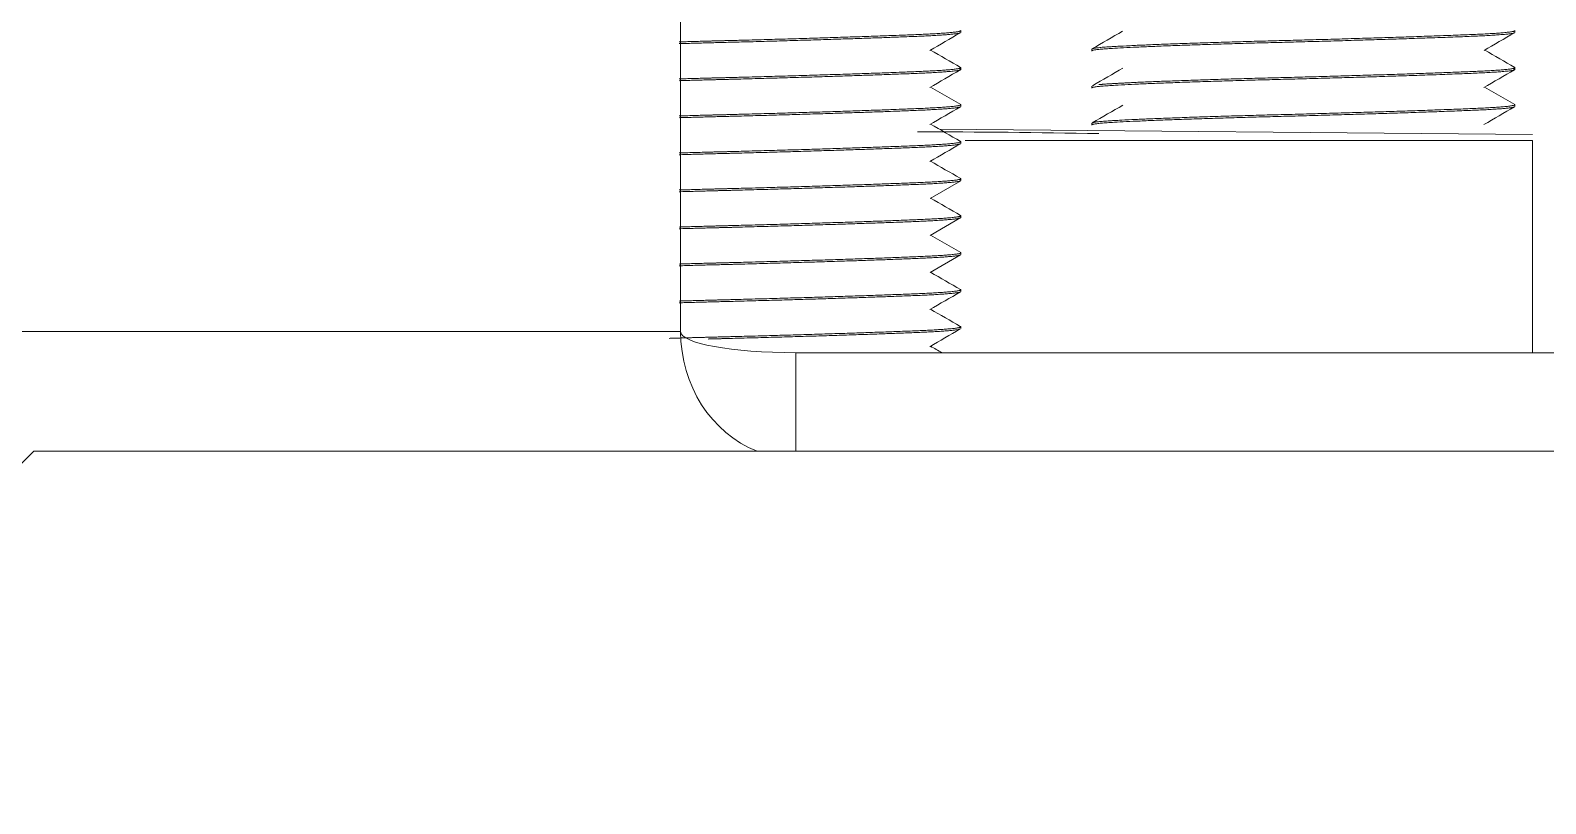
# Model space of a CAD drawing. Header units: millimetres. Extents: x 113490 to 142599, y -20467 to 115.
# Drawn here: x 135359.16 to 135402.13, y -6162.97 to -6141.03 of the extents above; entities that cross this region are included whole.
import ezdxf

# ---------------------------------------------------------------- set-up
doc = ezdxf.new("R2010")
doc.units = ezdxf.units.MM
doc.layers.add('DV1_0', color=7, linetype='Continuous')

msp = doc.modelspace()

# ---------------------------------------------------------------- linework, layer by layer
at = {"layer": 'DV1_0', "color": 7, "linetype": 'Continuous', "lineweight": 15}
for p, q in [((135377.598, -6140.18), (135377.598, -6149.58)), ((135385.545, -6141.096), (135385.545, -6141.046)), ((135401.26, -6141.096), (135401.26, -6141.046)), ((135389.26, -6141.571), (135389.26, -6141.621)), ((135385.545, -6142.146), (135385.545, -6142.096)), ((135401.26, -6142.146), (135401.26, -6142.096)), ((135385.543, -6143.14), (135384.686, -6142.644)), ((135389.26, -6142.621), (135389.26, -6142.671)), ((135401.258, -6143.14), (135400.402, -6142.644)), ((135385.545, -6143.196), (135385.545, -6143.146)), ((135401.26, -6143.196), (135401.26, -6143.146)), ((135389.26, -6143.671), (135389.26, -6143.721)), ((135401.762, -6143.986), (135384.938, -6143.839)), ((135385.545, -6144.246), (135385.545, -6144.196)), ((135385.672, -6144.16), (135401.76, -6144.16)), ((135401.76, -6150.18), (135401.76, -6144.16)), ((135384.675, -6145.801), (135385.542, -6145.299)), ((135385.545, -6145.296), (135385.545, -6145.246)), ((135385.545, -6146.346), (135385.545, -6146.296)), ((135384.676, -6146.85), (135385.543, -6146.348)), ((135385.543, -6147.34), (135384.686, -6146.844)), ((135384.674, -6147.902), (135385.54, -6147.401)), ((135385.545, -6147.396), (135385.545, -6147.346)), ((135385.545, -6148.446), (135385.545, -6148.396)), ((135385.545, -6149.496), (135385.545, -6149.446)), ((135380.867, -6152.97), (135380.867, -6150.18)), ((135411.66, -6150.18), (135380.867, -6150.18)), ((135359.26, -6152.97), (135349.26, -6162.97)), ((135465.66, -6152.97), (135359.26, -6152.97))]:
    msp.add_line(p, q, dxfattribs=at)
at = {"layer": 'DV1_0', "color": 7, "linetype": 'Continuous', "lineweight": 20}
msp.add_line((135221.801, -6149.58), (135377.598, -6149.58), dxfattribs=at)
at = {"layer": 'DV1_0', "color": 7, "linetype": 'Continuous', "lineweight": 15}
msp.add_arc((135383.168, -6491.178), 347.27, 88.96114, 89.81097, dxfattribs=at)
for major_axis, ratio, start_param, end_param in [((0, 3.6), 0.907913, 1.570796, 2.798356), ((-3.268, 0), 0.183571, 0, 1.570796)]:
    msp.add_ellipse((135380.867, -6149.58), major_axis=major_axis, ratio=ratio, start_param=start_param, end_param=end_param, dxfattribs=at)
for points, weights, knots in [([(135377.56, -6141.363), (135378.147, -6141.345), (135378.764, -6141.33), (135382.199, -6141.242), (135384.306, -6141.155), (135385.63, -6141.1), (135385.54, -6141.037)], [0.956852613517, 0.972974824794, 1, 0.866025403784, 1, 0.911460343937, 0.939946913998], [0.362416725, 0.362416725, 0.362416725, 0.363310463, 0.363310463, 0.367741078, 0.367741078, 0.370669134, 0.370669134, 0.370669134]), ([(135377.56, -6141.413), (135378.147, -6141.395), (135378.764, -6141.38), (135382.199, -6141.292), (135384.306, -6141.205), (135385.42, -6141.158), (135385.533, -6141.105)], [0.956852613517, 0.972974824794, 1, 0.866025403784, 1, 0.924439289233, 0.934109975655], [0.344537642, 0.344537642, 0.344537642, 0.345454545, 0.345454545, 0.35, 0.35, 0.352563604, 0.352563604, 0.352563604]), ([(135389.263, -6141.625), (135389.222, -6141.587), (135389.718, -6141.555), (135391.045, -6141.467), (135394.48, -6141.38), (135397.914, -6141.292), (135400.022, -6141.205), (135401.135, -6141.158), (135401.249, -6141.105)], [0.935273139174, 0.945318009122, 1, 0.866025403784, 1, 0.866025403784, 1, 0.924439289233, 0.934109975655], [0.33905385, 0.33905385, 0.33905385, 0.34090909, 0.34090909, 0.34545455, 0.34545455, 0.35, 0.35, 0.3525636, 0.3525636, 0.3525636]), ([(135389.268, -6141.561), (135389.32, -6141.531), (135389.718, -6141.505), (135391.045, -6141.417), (135394.48, -6141.33), (135397.914, -6141.242), (135400.022, -6141.155), (135401.345, -6141.1), (135401.255, -6141.037)], [0.940703854631, 0.955710929605, 1, 0.866025403784, 1, 0.866025403784, 1, 0.911460343937, 0.939946913998], [0.35741518, 0.35741518, 0.35741518, 0.35887985, 0.35887985, 0.36331046, 0.36331046, 0.36774108, 0.36774108, 0.37066913, 0.37066913, 0.37066913]), ([(135377.56, -6142.413), (135378.147, -6142.395), (135378.764, -6142.38), (135382.199, -6142.292), (135384.306, -6142.205), (135385.605, -6142.151), (135385.542, -6142.089)], [0.956852613517, 0.972974824794, 1, 0.866025403784, 1, 0.912987692086, 0.93899892658], [0.335833032, 0.335833032, 0.335833032, 0.33672677, 0.33672677, 0.341157386, 0.341157386, 0.344034932, 0.344034932, 0.344034932]), ([(135377.56, -6142.463), (135378.147, -6142.445), (135378.764, -6142.43), (135382.199, -6142.342), (135384.306, -6142.255), (135385.771, -6142.194), (135385.509, -6142.126)], [0.956852613517, 0.972974824794, 1, 0.866025403784, 1, 0.902959919096, 0.946495403529], [0.317264915, 0.317264915, 0.317264915, 0.318181818, 0.318181818, 0.322727273, 0.322727273, 0.326019623, 0.326019623, 0.326019623]), ([(135389.262, -6142.674), (135389.231, -6142.637), (135389.718, -6142.605), (135391.045, -6142.517), (135394.48, -6142.43), (135397.914, -6142.342), (135400.022, -6142.255), (135401.486, -6142.194), (135401.225, -6142.126)], [0.935627455935, 0.946247327256, 1, 0.866025403784, 1, 0.866025403784, 1, 0.902959919096, 0.946495403529], [0.31181266, 0.31181266, 0.31181266, 0.31363636, 0.31363636, 0.31818182, 0.31818182, 0.32272727, 0.32272727, 0.32601962, 0.32601962, 0.32601962]), ([(135389.46, -6142.576), (135389.564, -6142.565), (135389.718, -6142.555), (135391.045, -6142.467), (135394.48, -6142.38), (135397.914, -6142.292), (135400.022, -6142.205), (135401.32, -6142.151), (135401.258, -6142.089)], [0.969296085546, 0.982313065351, 1, 0.866025403784, 1, 0.866025403784, 1, 0.912987692086, 0.93899892658], [0.33171124, 0.33171124, 0.33171124, 0.33229615, 0.33229615, 0.33672677, 0.33672677, 0.34115739, 0.34115739, 0.34403493, 0.34403493, 0.34403493]), ([(135377.56, -6143.463), (135378.147, -6143.445), (135378.764, -6143.43), (135382.199, -6143.342), (135384.306, -6143.255), (135385.662, -6143.198), (135385.535, -6143.134)], [0.956852613517, 0.972974824794, 1, 0.866025403784, 1, 0.909478723622, 0.941280659384], [0.30924934, 0.30924934, 0.30924934, 0.310143078, 0.310143078, 0.314573693, 0.314573693, 0.317567283, 0.317567283, 0.317567283]), ([(135377.56, -6143.513), (135378.147, -6143.495), (135378.764, -6143.48), (135382.199, -6143.392), (135384.306, -6143.305), (135385.402, -6143.259), (135385.53, -6143.207)], [0.956852613517, 0.972974824794, 1, 0.866025403784, 1, 0.925596282548, 0.933833801973], [0.289992188, 0.289992188, 0.289992188, 0.290909091, 0.290909091, 0.295454545, 0.295454545, 0.297978895, 0.297978895, 0.297978895]), ([(135389.265, -6143.726), (135389.215, -6143.688), (135389.718, -6143.655), (135391.045, -6143.567), (135394.48, -6143.48), (135397.914, -6143.392), (135400.022, -6143.305), (135401.117, -6143.259), (135401.245, -6143.207)], [0.935007366908, 0.944571993395, 1, 0.866025403784, 1, 0.866025403784, 1, 0.925596282548, 0.933833801973], [0.28448309, 0.28448309, 0.28448309, 0.28636364, 0.28636364, 0.29090909, 0.29090909, 0.29545455, 0.29545455, 0.2979789, 0.2979789, 0.2979789]), ([(135389.276, -6143.657), (135389.345, -6143.629), (135389.718, -6143.605), (135391.045, -6143.517), (135394.48, -6143.43), (135397.914, -6143.342), (135400.022, -6143.255), (135401.378, -6143.198), (135401.25, -6143.134)], [0.942609546057, 0.958367517233, 1, 0.866025403784, 1, 0.866025403784, 1, 0.909478723622, 0.941280659384], [0.30433565, 0.30433565, 0.30433565, 0.30571246, 0.30571246, 0.31014308, 0.31014308, 0.31457369, 0.31457369, 0.31756728, 0.31756728, 0.31756728]), ([(135377.56, -6144.513), (135378.147, -6144.495), (135378.764, -6144.48), (135382.199, -6144.392), (135384.306, -6144.305), (135385.703, -6144.247), (135385.527, -6144.181)], [0.956852613517, 0.972974824794, 1, 0.866025403784, 1, 0.907042455625, 0.943081083663], [0.282665648, 0.282665648, 0.282665648, 0.283559385, 0.283559385, 0.287990001, 0.287990001, 0.291064159, 0.291064159, 0.291064159]), ([(135377.56, -6144.563), (135378.147, -6144.545), (135378.764, -6144.53), (135382.199, -6144.442), (135384.306, -6144.355), (135385.435, -6144.308), (135385.536, -6144.254)], [0.956852613517, 0.972974824794, 1, 0.866025403784, 1, 0.923499505011, 0.934363717942], [0.262719461, 0.262719461, 0.262719461, 0.263636364, 0.263636364, 0.268181818, 0.268181818, 0.270777307, 0.270777307, 0.270777307]), ([(135377.56, -6145.563), (135378.147, -6145.545), (135378.764, -6145.53), (135382.199, -6145.442), (135384.306, -6145.355), (135385.65, -6145.299), (135385.537, -6145.235)], [0.956852613517, 0.972974824794, 1, 0.866025403784, 1, 0.910206124006, 0.940777457444], [0.256081955, 0.256081955, 0.256081955, 0.256975693, 0.256975693, 0.261406308, 0.261406308, 0.264375843, 0.264375843, 0.264375843]), ([(135377.56, -6145.613), (135378.147, -6145.595), (135378.764, -6145.58), (135382.199, -6145.492), (135384.306, -6145.405), (135385.469, -6145.356), (135385.541, -6145.301)], [0.956852613517, 0.972974824794, 1, 0.866025403784, 1, 0.92134583586, 0.935044665665], [0.235446733, 0.235446733, 0.235446733, 0.236363636, 0.236363636, 0.240909091, 0.240909091, 0.243577649, 0.243577649, 0.243577649]), ([(135377.56, -6146.613), (135378.147, -6146.595), (135378.764, -6146.58), (135382.199, -6146.492), (135384.306, -6146.405), (135385.601, -6146.351), (135385.542, -6146.29)], [0.956852613517, 0.972974824794, 1, 0.866025403784, 1, 0.913244700457, 0.938846253801], [0.229498263, 0.229498263, 0.229498263, 0.230392001, 0.230392001, 0.234822616, 0.234822616, 0.237691663, 0.237691663, 0.237691663]), ([(135377.56, -6146.663), (135378.147, -6146.645), (135378.764, -6146.63), (135382.199, -6146.542), (135384.306, -6146.455), (135385.48, -6146.406), (135385.542, -6146.35)], [0.956852613517, 0.972974824794, 1, 0.866025403784, 1, 0.920669611778, 0.935287041623], [0.208174006, 0.208174006, 0.208174006, 0.209090909, 0.209090909, 0.213636364, 0.213636364, 0.216327864, 0.216327864, 0.216327864]), ([(135377.56, -6147.663), (135378.147, -6147.645), (135378.764, -6147.63), (135382.199, -6147.542), (135384.306, -6147.455), (135385.645, -6147.399), (135385.538, -6147.336)], [0.956852613517, 0.972974824794, 1, 0.866025403784, 1, 0.910539180436, 0.940552327775], [0.202914571, 0.202914571, 0.202914571, 0.203808308, 0.203808308, 0.208238924, 0.208238924, 0.211197443, 0.211197443, 0.211197443]), ([(135377.56, -6147.713), (135378.147, -6147.695), (135378.764, -6147.68), (135382.199, -6147.592), (135384.306, -6147.505), (135385.455, -6147.457), (135385.539, -6147.402)], [0.956852613517, 0.972974824794, 1, 0.866025403784, 1, 0.922242777546, 0.93474424315], [0.180901279, 0.180901279, 0.180901279, 0.181818182, 0.181818182, 0.186363636, 0.186363636, 0.189001763, 0.189001763, 0.189001763]), ([(135377.56, -6148.713), (135378.147, -6148.695), (135378.764, -6148.68), (135382.199, -6148.592), (135384.306, -6148.505), (135385.7, -6148.447), (135385.528, -6148.381)], [0.956852613517, 0.972974824794, 1, 0.866025403784, 1, 0.907213721012, 0.942948726083], [0.176330878, 0.176330878, 0.176330878, 0.177224616, 0.177224616, 0.181655231, 0.181655231, 0.184723726, 0.184723726, 0.184723726]), ([(135377.56, -6148.763), (135378.147, -6148.745), (135378.764, -6148.73), (135382.199, -6148.642), (135384.306, -6148.555), (135385.41, -6148.509), (135385.531, -6148.456)], [0.956852613517, 0.972974824794, 1, 0.866025403784, 1, 0.925036368551, 0.933962462449], [0.153628552, 0.153628552, 0.153628552, 0.154545455, 0.154545455, 0.159090909, 0.159090909, 0.161634255, 0.161634255, 0.161634255]), ([(135377.276, -6149.771), (135377.995, -6149.749), (135378.764, -6149.73), (135382.199, -6149.642), (135384.306, -6149.555), (135385.673, -6149.498), (135385.533, -6149.434)], [0.949759526419, 0.966506350946, 1, 0.866025403784, 1, 0.908856369686, 0.941723732224], [0.14953327, 0.14953327, 0.14953327, 0.150640924, 0.150640924, 0.155071539, 0.155071539, 0.15808571, 0.15808571, 0.15808571]), ([(135378.383, -6149.79), (135378.573, -6149.784), (135378.764, -6149.78), (135382.199, -6149.692), (135384.306, -6149.605), (135385.392, -6149.56), (135385.527, -6149.508)], [0.98400424153, 0.991457423354, 1, 0.866025403784, 1, 0.926183135165, 0.933708997802], [0.126982897, 0.126982897, 0.126982897, 0.127272727, 0.127272727, 0.131818182, 0.131818182, 0.134322621, 0.134322621, 0.134322621])]:
    msp.add_rational_spline(points, weights, degree=2, knots=knots, dxfattribs=at)
for points in [[(135384.668, -6141.605), (135384.957, -6141.438), (135385.246, -6141.271), (135385.535, -6141.104)], [(135390.133, -6141.06), (135389.844, -6141.228), (135389.555, -6141.395), (135389.266, -6141.562)], [(135400.384, -6141.605), (135400.673, -6141.438), (135400.962, -6141.271), (135401.251, -6141.104)], [(135385.54, -6142.087), (135385.255, -6141.923), (135384.971, -6141.759), (135384.687, -6141.594)], [(135401.255, -6142.087), (135400.971, -6141.923), (135400.687, -6141.759), (135400.403, -6141.594)], [(135384.663, -6142.658), (135384.952, -6142.491), (135385.241, -6142.324), (135385.53, -6142.157)], [(135390.144, -6142.105), (135389.855, -6142.272), (135389.566, -6142.439), (135389.277, -6142.607)], [(135400.379, -6142.658), (135400.667, -6142.491), (135400.956, -6142.324), (135401.245, -6142.157)], [(135384.665, -6143.707), (135384.954, -6143.54), (135385.243, -6143.373), (135385.532, -6143.206)], [(135390.141, -6143.156), (135389.852, -6143.324), (135389.563, -6143.491), (135389.274, -6143.658)], [(135400.38, -6143.707), (135400.669, -6143.54), (135400.959, -6143.373), (135401.248, -6143.206)], [(135385.535, -6144.185), (135385.253, -6144.021), (135384.97, -6143.858), (135384.687, -6143.694)], [(135384.671, -6144.754), (135384.96, -6144.587), (135385.249, -6144.42), (135385.538, -6144.252)], [(135385.527, -6145.231), (135385.247, -6145.069), (135384.966, -6144.907), (135384.686, -6144.745)], [(135385.537, -6146.285), (135385.253, -6146.122), (135384.97, -6145.958), (135384.687, -6145.794)], [(135385.538, -6148.386), (135385.255, -6148.222), (135384.971, -6148.058), (135384.687, -6147.894)], [(135384.666, -6148.956), (135384.955, -6148.789), (135385.244, -6148.622), (135385.533, -6148.455)], [(135385.528, -6149.431), (135385.247, -6149.269), (135384.967, -6149.107), (135384.686, -6148.945)], [(135384.663, -6150.008), (135384.952, -6149.841), (135385.241, -6149.674), (135385.53, -6149.507)], [(135385.007, -6150.18), (135384.9, -6150.118), (135384.794, -6150.056), (135384.687, -6149.994)]]:
    msp.add_open_spline(points, degree=3, dxfattribs=at)

doc.saveas('drawing.dxf')
